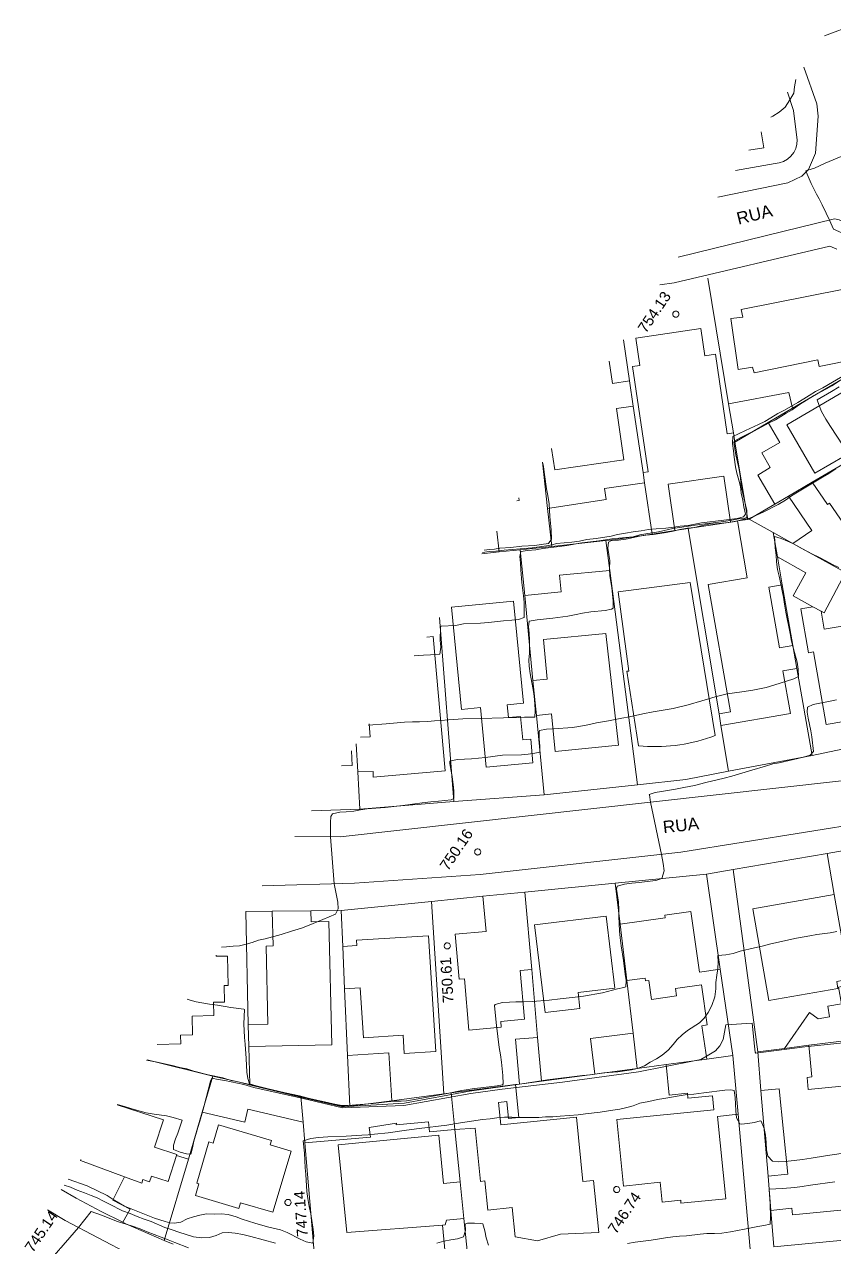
# Model space of a CAD drawing. Header units: metres. Extents: x 325024 to 7190115, y 7391967 to 10157759.
# Drawn here: x 325165.2 to 325297.3, y 7393134.6 to 7393333.3 of the extents above; entities that cross this region are included whole.
import ezdxf
from ezdxf.enums import TextEntityAlignment as Align

# ---------------------------------------------------------------- set-up
doc = ezdxf.new("R2010")
doc.units = ezdxf.units.M
doc.layers.get('0').update_dxf_attribs({"lineweight": 18})
for name, color, linetype, lineweight in [('100_SIST_VIARIO_MEIO_FIO', 1, 'Continuous', 18), ('160_P_SIMP_ASF_TOP', 7, 'Continuous', 18), ('206_MURO_E_MURO_ARRIMO', 7, 'Continuous', 18), ('214_PROJ_BEIRAL_EDIF', 10, 'Continuous', 18), ('600_CURVA_MESTRA', 14, 'Continuous', 18), ('604_CURVA_INTERM', 7, 'Continuous', 18), ('606_PTO_COTADO', 7, 'Continuous', 18), ('608_PTO_COTADO_INTERVIA', 1, 'Continuous', 18)]:
    doc.layers.add(name, color=color, linetype=linetype, lineweight=lineweight)
doc.styles.add('Style-Arial', font='arial.ttf', dxfattribs={"height": 1.75})

# ---------------------------------------------------------------- blocks, each defined once
blk = doc.blocks.new('SP09')
at = {"color": 0, "linetype": 'Continuous'}
blk.add_lwpolyline([(-0.03, -0.51), (-0.14, -0.49), (-0.24, -0.46), (-0.31, -0.42), (-0.35, -0.39), (-0.42, -0.31), (-0.47, -0.24), (-0.51, -0.15), (-0.52, -0.09), (-0.52, 0.03), (-0.51, 0.11), (-0.48, 0.2), (-0.44, 0.27), (-0.4, 0.33), (-0.32, 0.39), (-0.23, 0.44), (-0.15, 0.48), (-0.1, 0.48), (-0.03, 0.48), (0.08, 0.48), (0.19, 0.44), (0.27, 0.4), (0.35, 0.32), (0.41, 0.23), (0.46, 0.11), (0.48, 0.03), (0.48, -0.03), (0.47, -0.08), (0.44, -0.21), (0.38, -0.3), (0.31, -0.38), (0.23, -0.44), (0.1, -0.49), (0.02, -0.51)], close=True, dxfattribs=at)

msp = doc.modelspace()

# ---------------------------------------------------------------- linework, layer by layer
at = {"layer": '100_SIST_VIARIO_MEIO_FIO'}
for points in [[(325278.278, 7393305.074), (325289.728, 7393307.451), (325291.991, 7393308.535), (325293.077, 7393309.587), (325294.234, 7393312.278), (325294.683, 7393318.334), (325294.449, 7393320.322), (325292.332, 7393326.314)], [(325209.297, 7393200.824), (325216.702, 7393200.774), (325298.443, 7393209.884), (325336.871, 7393219.139), (325338.648, 7393220.053), (325340.855, 7393222.353), (325343.488, 7393226.368), (325344.251, 7393230.048), (325343.265, 7393233.042), (325336.788, 7393243.502), (325328.277, 7393255.254), (325318.682, 7393270.322), (325302.994, 7393298.101), (325300.469, 7393300.322), (325298.07, 7393301.379), (325297.342, 7393301.556), (325271.821, 7393295.316)], [(325203.981, 7393192.791), (325219.061, 7393193.226), (325239.529, 7393194.617), (325272.258, 7393198.267), (325302.769, 7393203.146), (325326.737, 7393208.129), (325353.588, 7393215.149), (325358.704, 7393215.09), (325361.333, 7393214.193), (325365.156, 7393211.198), (325373.617, 7393203.061), (325392.737, 7393187.111), (325406.802, 7393176.876), (325424.447, 7393165.503), (325437.468, 7393158.298), (325459.032, 7393147.869), (325459.338, 7393146.828), (325458.563, 7393145.826), (325404.242, 7393140.748), (325268.369, 7393128.025)], [(325182.628, 7393132.562), (325171.865, 7393138.207), (325169.011, 7393139.941)]]:
    msp.add_lwpolyline(points, dxfattribs=at)
at = {"layer": '206_MURO_E_MURO_ARRIMO'}
for p, q in [((325290.632, 7393319.231), (325289.641, 7393322.248)), ((325291.109, 7393315.236), (325290.632, 7393319.231)), ((325291.228, 7393314.466), (325291.109, 7393315.236)), ((325290.671, 7393312.374), (325290.998, 7393313.032)), ((325290.998, 7393313.032), (325291.186, 7393313.739)), ((325291.186, 7393313.739), (325291.228, 7393314.466)), ((325288.296, 7393310.697), (325289.006, 7393310.935)), ((325289.006, 7393310.935), (325289.655, 7393311.305)), ((325289.655, 7393311.305), (325290.217, 7393311.791)), ((325290.217, 7393311.791), (325290.671, 7393312.374)), ((325281.162, 7393309.433), (325287.669, 7393310.604)), ((325287.669, 7393310.604), (325288.296, 7393310.697)), ((325296.585, 7393297.096), (325271.177, 7393291.121)), ((325297.716, 7393296.622), (325296.585, 7393297.096)), ((325271.177, 7393291.121), (325268.829, 7393290.794)), ((325293.68, 7393214.047), (325309.351, 7393217.399)), ((325280.041, 7393211.463), (325293.68, 7393214.047)), ((325265.193, 7393209.28), (325273.092, 7393210.146)), ((325273.092, 7393210.146), (325280.041, 7393211.463)), ((325235.239, 7393206.549), (325249.985, 7393207.614)), ((325249.985, 7393207.614), (325265.193, 7393209.28)), ((325219.901, 7393205.306), (325235.239, 7393206.549)), ((325212.064, 7393205.006), (325219.901, 7393205.306)), ((325296.104, 7393198.073), (325308.942, 7393200.273)), ((325280.785, 7393195.447), (325296.104, 7393198.073)), ((325261.55, 7393193.225), (325276.461, 7393194.706)), ((325276.461, 7393194.706), (325280.785, 7393195.447)), ((325246.838, 7393191.764), (325261.55, 7393193.225)), ((325216.867, 7393188.788), (325231.633, 7393190.254)), ((325231.633, 7393190.254), (325239.991, 7393191.084)), ((325201.304, 7393188.585), (325205.65, 7393188.642)), ((325211.956, 7393188.724), (325216.867, 7393188.788)), ((325173.653, 7393141.862), (325171.207, 7393143.26)), ((325177.761, 7393139.661), (325173.653, 7393141.862)), ((325181.26, 7393137.935), (325177.761, 7393139.661)), ((325189.456, 7393134.343), (325188.039, 7393134.959)), ((325302.291, 7393135.337), (325287.443, 7393133.929))]:
    msp.add_line(p, q, dxfattribs=at)
for points in [[(325280.063, 7393271.381), (325276.675, 7393291.886)], [(325262.913, 7393281.854), (325263.908, 7393275.119)], [(325307.96, 7393280.901), (325290.482, 7393270.662)], [(325264.514, 7393271.016), (325266.116, 7393260.173)], [(325249.688, 7393261.867), (325250.523, 7393254.349)], [(325293.707, 7393258.629), (325289.803, 7393256.342)], [(325273.479, 7393251.063), (325280.372, 7393252.12)], [(325273.479, 7393251.063), (325271.307, 7393250.73)], [(325278.49, 7393220.823), (325273.479, 7393251.063)], [(325242.622, 7393247.245), (325246.07, 7393247.608)], [(325265.193, 7393209.28), (325260.676, 7393244.234)], [(325290.546, 7393231.972), (325288.815, 7393241.871)], [(325246.801, 7393240.14), (325248.157, 7393226.287)], [(325235.239, 7393206.549), (325232.921, 7393236.528)], [(325293.68, 7393214.047), (325291.2, 7393228.232)], [(325248.716, 7393220.581), (325249.985, 7393207.614)], [(325280.041, 7393211.463), (325278.804, 7393218.926)], [(325219.901, 7393205.306), (325219.57, 7393211.368)], [(325296.104, 7393198.073), (325297.282, 7393191.379)], [(325276.461, 7393194.706), (325278.695, 7393179.189)], [(325284.803, 7393165.711), (325280.785, 7393195.447)], [(325261.55, 7393193.225), (325262.352, 7393186.523)], [(325231.633, 7393190.254), (325233.607, 7393158.848)], [(325201.304, 7393188.585), (325201.737, 7393170.127)], [(325216.867, 7393188.788), (325217.13, 7393182.919)], [(325247.943, 7393179.134), (325248.911, 7393168.07)], [(325217.441, 7393175.974), (325217.926, 7393165.141)], [(325263.453, 7393177.323), (325264.48, 7393168.733)], [(325201.821, 7393166.562), (325201.966, 7393160.382)], [(325185.217, 7393164.433), (325195.967, 7393161.769)], [(325249.536, 7393160.927), (325258.248, 7393162.089)], [(325269.861, 7393163.639), (325265.165, 7393163.011)], [(325245.328, 7393160.378), (325245.949, 7393160.459)], [(325285.328, 7393159.382), (325286.489, 7393145.412)], [(325191.96, 7393148.218), (325194.219, 7393155.858)], [(325283.579, 7393133.556), (325281.59, 7393155.532)], [(325237.832, 7393129.139), (325236.877, 7393138.536)], [(325286.95, 7393139.864), (325287.443, 7393133.929)]]:
    msp.add_lwpolyline(points, dxfattribs=at)
at = {"layer": '214_PROJ_BEIRAL_EDIF'}
for points in [[(325283.365, 7393312.762), (325285.79, 7393313.161), (325285.36, 7393315.777)], [(325264.514, 7393271.016), (325263.908, 7393275.119), (325261.132, 7393274.709), (325260.594, 7393278.349)], [(325251.184, 7393264.127), (325251.703, 7393260.61), (325262.981, 7393262.276), (325261.75, 7393270.607), (325264.514, 7393271.016)], [(325245.54, 7393255.598), (325245.875, 7393255.635), (325245.83, 7393256.036)], [(325239.818, 7393246.95), (325242.622, 7393247.245), (325242.248, 7393250.622)], [(325219.318, 7393215.969), (325219.57, 7393211.368), (325222.092, 7393211.422), (325222.112, 7393210.488), (325233.828, 7393211.53), (325231.901, 7393233.448), (325230.83, 7393233.366)], [(325221.449, 7393219.189), (325221.604, 7393217.07), (325220.024, 7393217.036)], [(325218.557, 7393214.818), (325218.678, 7393212.394), (325216.928, 7393212.357)], [(325196.498, 7393181.482), (325196.503, 7393181.299), (325198.341, 7393181.343), (325198.454, 7393176.53), (325197.81, 7393176.515), (325197.872, 7393173.84), (325196.072, 7393173.798), (325196.122, 7393171.636), (325192.578, 7393171.553), (325192.65, 7393168.481), (325190.679, 7393168.434), (325190.713, 7393167.017), (325186.867, 7393166.927)], [(325181.546, 7393145.349), (325184.361, 7393144.304), (325184.549, 7393144.875), (325185.626, 7393144.522), (325185.93, 7393145.448), (325188.646, 7393144.555), (325190.036, 7393148.787), (325190.097, 7393148.972), (325186.424, 7393150.178), (325187.883, 7393154.617), (325180.358, 7393157.089)], [(325174.448, 7393148.158), (325174.396, 7393148.003), (325181.546, 7393145.349)]]:
    msp.add_lwpolyline(points, dxfattribs=at)
for points in [[(325280.431, 7393285.287), (325281.632, 7393277.004), (325283.967, 7393277.363), (325284.211, 7393276.451), (325294.578, 7393278.575), (325294.848, 7393277.502), (325301.043, 7393278.729), (325298.826, 7393290.119), (325282.09, 7393286.763), (325282.379, 7393285.55)], [(325267.595, 7393250.161), (325271.307, 7393250.73), (325270.191, 7393258.281), (325279.264, 7393259.622), (325280.372, 7393252.12), (325281.479, 7393252.289), (325283.176, 7393252.549), (325281.091, 7393265.161), (325280.846, 7393266.646), (325279.814, 7393266.493), (325277.893, 7393279.499), (325276.168, 7393279.244), (325275.512, 7393283.685), (325264.931, 7393282.122), (325265.591, 7393277.659), (325264.39, 7393277.481), (325266.929, 7393260.293), (325266.116, 7393260.173), (325266.358, 7393258.535)], [(325302.196, 7393263.602), (325300.267, 7393262.472), (325299.532, 7393262.042), (325299.011, 7393262.932), (325294.143, 7393260.08), (325289.525, 7393267.963), (325303.492, 7393276.145), (325305.361, 7393272.955), (325306.13, 7393273.405), (325308.592, 7393269.202), (325307.84, 7393268.761), (325308.096, 7393268.323), (325301.644, 7393264.543)], [(325286.516, 7393268.339), (325290.482, 7393270.662), (325289.903, 7393273.265), (325280.063, 7393271.381), (325280.846, 7393266.646), (325281.091, 7393265.161)], [(325286.516, 7393268.339), (325288.408, 7393265.11), (325285.451, 7393263.377), (325286.853, 7393260.985), (325284.805, 7393259.785), (325287.583, 7393255.042), (325283.383, 7393252.581), (325283.176, 7393252.549), (325281.091, 7393265.161)], [(325300.267, 7393262.472), (325299.532, 7393262.042), (325293.707, 7393258.629), (325296.198, 7393254.997), (325296.503, 7393255.206), (325300.579, 7393249.264), (325301.388, 7393249.819), (325305.788, 7393243.404), (325311.225, 7393247.133), (325310.652, 7393247.969), (325315.407, 7393251.231), (325315.509, 7393251.082), (325318.666, 7393253.248), (325317.587, 7393254.822), (325318.382, 7393255.368), (325310.804, 7393266.415), (325301.8, 7393260.238)], [(325267.595, 7393250.161), (325266.358, 7393258.535), (325259.84, 7393257.572), (325260.107, 7393255.765), (325250.523, 7393254.349), (325251.21, 7393248.15), (325260.049, 7393249.081), (325261.637, 7393249.248)], [(325287.583, 7393255.042), (325289.803, 7393256.342), (325293.637, 7393250.753), (325290.545, 7393248.632), (325287.321, 7393250.411), (325283.383, 7393252.581)], [(325281.479, 7393252.289), (325283.099, 7393243.025), (325276.74, 7393241.913), (325280.371, 7393221.152), (325278.49, 7393220.823), (325278.804, 7393218.926), (325290.125, 7393220.905), (325288.913, 7393227.832), (325291.2, 7393228.232), (325290.546, 7393231.972), (325288.329, 7393231.584), (325286.598, 7393241.483), (325288.815, 7393241.871), (325288.018, 7393246.424), (325287.321, 7393250.411), (325283.383, 7393252.581), (325283.176, 7393252.549)], [(325288.018, 7393246.424), (325287.321, 7393250.411), (325290.545, 7393248.632), (325299.1, 7393243.912), (325295.632, 7393237.3), (325295.144, 7393237.567), (325293.804, 7393238.3), (325290.598, 7393240.054), (325292.664, 7393243.836)], [(325260.676, 7393244.234), (325260.049, 7393249.081), (325251.21, 7393248.15), (325246.07, 7393247.608), (325246.801, 7393240.14), (325252.752, 7393240.722), (325252.487, 7393243.432)], [(325262.058, 7393240.743), (325263.777, 7393227.786), (325263.47, 7393227.81), (325265.386, 7393215.641), (325266.1, 7393215.578), (325266.849, 7393215.532), (325267.598, 7393215.507), (325268.348, 7393215.502), (325269.098, 7393215.519), (325269.847, 7393215.556), (325270.594, 7393215.614), (325271.34, 7393215.692), (325272.084, 7393215.791), (325272.824, 7393215.911), (325273.561, 7393216.051), (325274.294, 7393216.211), (325275.021, 7393216.392), (325275.744, 7393216.592), (325276.461, 7393216.813), (325277.171, 7393217.053), (325277.875, 7393217.313), (325273.787, 7393242.244)], [(325234.841, 7393238.24), (325236.473, 7393221.565), (325239.581, 7393221.869), (325240.536, 7393212.117), (325248.156, 7393212.863), (325247.779, 7393216.709), (325246.505, 7393216.584), (325246.129, 7393220.422), (325244.153, 7393220.228), (325243.95, 7393222.3), (325246.595, 7393222.559), (325244.963, 7393239.231)], [(325295.144, 7393237.567), (325293.804, 7393238.3), (325291.833, 7393237.955), (325293.083, 7393230.809), (325293.89, 7393230.951), (325295.968, 7393219.071), (325306.817, 7393220.968), (325304.343, 7393235.113), (325301.656, 7393234.643), (325301.48, 7393235.647), (325295.658, 7393234.629)], [(325248.716, 7393220.581), (325248.157, 7393226.287), (325250.475, 7393226.514), (325249.844, 7393232.963), (325260.061, 7393233.923), (325262.116, 7393215.703), (325251.798, 7393214.693), (325251.197, 7393220.824)], [(325247.943, 7393179.134), (325246.089, 7393178.972), (325246.785, 7393171.016), (325242.891, 7393170.675), (325242.974, 7393169.724), (325237.696, 7393169.262), (325236.963, 7393177.638), (325236.123, 7393177.564), (325235.483, 7393184.888), (325240.495, 7393185.327), (325239.991, 7393191.084), (325246.838, 7393191.764)], [(325299.389, 7393179.405), (325297.282, 7393191.379), (325283.988, 7393189.039), (325286.62, 7393174.079), (325297.883, 7393176.061), (325297.683, 7393177.195), (325298.848, 7393177.4), (325298.522, 7393179.252)], [(325201.821, 7393166.562), (325201.737, 7393170.127), (325204.941, 7393170.202), (325204.642, 7393182.958), (325205.783, 7393182.984), (325205.65, 7393188.642), (325211.956, 7393188.724), (325211.998, 7393186.915), (325214.865, 7393186.983), (325215.336, 7393166.879)], [(325248.41, 7393186.428), (325250.123, 7393172.111), (325255.82, 7393172.793), (325255.509, 7393175.391), (325261.478, 7393176.105), (325260.075, 7393187.824)], [(325278.695, 7393179.189), (325275.31, 7393178.702), (325273.884, 7393188.61), (325269.673, 7393188.004), (325269.733, 7393187.586), (325262.352, 7393186.523), (325263.453, 7393177.323), (325266.433, 7393177.752), (325266.5, 7393177.28), (325267.055, 7393177.36), (325267.503, 7393174.25), (325271.544, 7393174.832), (325271.372, 7393176.031), (325275.612, 7393176.641), (325276.554, 7393170.101), (325275.698, 7393169.978), (325276.484, 7393164.523), (325280.725, 7393165.09)], [(325217.441, 7393175.974), (325217.13, 7393182.919), (325219.412, 7393183.062), (325219.359, 7393183.901), (325231.128, 7393184.641), (325232.315, 7393165.748), (325227.166, 7393165.425), (325226.978, 7393168.419), (325220.495, 7393168.012), (325219.985, 7393176.134)], [(325293.115, 7393166.78), (325289.185, 7393166.275), (325293.257, 7393172.156), (325294.661, 7393171.105), (325296.531, 7393171.434), (325296.227, 7393173.162), (325298.469, 7393173.557), (325297.989, 7393176.283), (325299.88, 7393176.615), (325300.388, 7393173.729), (325301.422, 7393167.85), (325299.401, 7393167.589)], [(325249.536, 7393160.927), (325245.949, 7393160.459), (325245.311, 7393167.755), (325248.911, 7393168.07)], [(325265.165, 7393163.011), (325258.248, 7393162.089), (325257.552, 7393167.904), (325264.48, 7393168.733)], [(325293.115, 7393166.78), (325289.185, 7393166.275), (325284.803, 7393165.711), (325285.328, 7393159.382), (325288.287, 7393159.683), (325289.704, 7393145.738), (325286.489, 7393145.412), (325286.95, 7393139.864), (325290.373, 7393140.212), (325290.485, 7393139.106), (325300.605, 7393140.135), (325298.575, 7393160.119), (325293.05, 7393159.557), (325292.848, 7393161.543), (325293.639, 7393161.624)], [(325218.297, 7393156.85), (325217.926, 7393165.141), (325224.662, 7393165.565), (325225.153, 7393157.744)], [(325281.59, 7393155.532), (325280.725, 7393165.09), (325276.484, 7393164.523), (325269.861, 7393163.639), (325270.367, 7393158.657), (325273.342, 7393158.959), (325273.425, 7393158.146), (325277.404, 7393158.55), (325277.635, 7393156.274), (325261.802, 7393154.665), (325262.903, 7393143.833), (325268.875, 7393144.44), (325269.204, 7393141.195), (325272.24, 7393141.504), (325272.29, 7393141.017), (325279.598, 7393141.76), (325278.233, 7393155.191)], [(325194.219, 7393155.858), (325201.191, 7393154.246), (325201.677, 7393156.351), (325210.676, 7393154.27), (325210.324, 7393158.449), (325201.966, 7393160.382), (325195.967, 7393161.769)], [(325235.402, 7393153.051), (325234.798, 7393159.003), (325245.328, 7393160.378), (325245.872, 7393155.023), (325244.157, 7393154.849), (325243.876, 7393157.611), (325242.541, 7393157.476), (325242.911, 7393153.827), (325255.244, 7393155.08), (325256.31, 7393144.583), (325258.027, 7393144.757), (325258.889, 7393136.271), (325252.64, 7393135.953), (325248.888, 7393134.909), (325245.25, 7393135.548), (325244.765, 7393140.319), (325240.778, 7393139.914), (325240.296, 7393144.656), (325239.586, 7393144.584), (325238.707, 7393153.241)], [(325218.297, 7393156.85), (325225.153, 7393157.744), (325233.607, 7393158.848), (325234.798, 7393159.003), (325235.402, 7393153.051), (325231.275, 7393152.642), (325231.138, 7393154.287), (325225.829, 7393153.831), (325225.895, 7393154.055), (325221.458, 7393153.395), (325221.685, 7393151.778), (325210.961, 7393150.886), (325210.676, 7393154.27), (325210.324, 7393158.449), (325217.622, 7393156.761)], [(325210.961, 7393150.886), (325212.79, 7393129.165), (325213.461, 7393129.056), (325217.395, 7393128.656), (325228.469, 7393128.554), (325234.203, 7393128.912), (325233.382, 7393137.464), (325217.776, 7393136.262), (325216.389, 7393150.532), (325232.807, 7393152.141), (325233.543, 7393144.22), (325236.272, 7393144.496), (325235.402, 7393153.051), (325231.275, 7393152.642), (325231.138, 7393154.287), (325225.829, 7393153.831), (325225.895, 7393154.055), (325221.458, 7393153.395), (325221.685, 7393151.778)], [(325196.899, 7393153.791), (325205.506, 7393151.246), (325205.292, 7393150.523), (325208.701, 7393149.515), (325205.752, 7393139.54), (325200.48, 7393141.099), (325200.21, 7393140.184), (325193.127, 7393142.278), (325193.689, 7393144.179), (325193.318, 7393144.289), (325195.317, 7393151.049), (325196.026, 7393150.839)], [(325233.382, 7393137.464), (325233.842, 7393137.5), (325234.062, 7393138.245), (325236.877, 7393138.536), (325236.272, 7393144.496), (325233.543, 7393144.22), (325232.807, 7393152.141), (325216.389, 7393150.532), (325217.776, 7393136.262)], [(325181.546, 7393145.349), (325184.361, 7393144.304), (325184.549, 7393144.875), (325185.626, 7393144.522), (325185.93, 7393145.448), (325188.646, 7393144.555), (325190.036, 7393148.787), (325191.96, 7393148.218), (325188.039, 7393134.959), (325181.774, 7393137.681), (325181.26, 7393137.935), (325182.442, 7393140.078), (325179.638, 7393141.533)]]:
    msp.add_lwpolyline(points, close=True, dxfattribs=at)
at = {"layer": '600_CURVA_MESTRA'}
for points, elevation in [([(325300.648, 7393333.278), (325295.706, 7393331.412)], 755), ([(325291.007, 7393324.311), (325290.818, 7393323.102), (325290.683, 7393322.068), (325290.059, 7393320.955), (325289.276, 7393319.756), (325288.319, 7393318.979), (325287.276, 7393318.297), (325286.934, 7393318.156)], 755), ([(325249.698, 7393261.882), (325249.865, 7393261.163), (325250.018, 7393259.893), (325250.356, 7393257.554), (325250.555, 7393256.451), (325250.773, 7393255.069), (325250.923, 7393253.021), (325251.027, 7393251.949), (325251.11, 7393250.862), (325251.193, 7393249.318), (325250.703, 7393248.639), (325249.512, 7393248.437), (325248.483, 7393248.306), (325246.358, 7393248.202), (325244.523, 7393247.971), (325242.744, 7393247.852), (325241.865, 7393247.677), (325241.06, 7393247.646), (325240.196, 7393247.522)], 755), ([(325191.76, 7393174.321), (325192.241, 7393174.159), (325193.235, 7393173.885), (325195.391, 7393173.501), (325196.721, 7393173.308), (325198.857, 7393172.949), (325201.03, 7393172.686), (325201.117, 7393172.64), (325200.991, 7393170.276), (325201.124, 7393168.04), (325201.237, 7393166.983), (325201.399, 7393164.628), (325201.497, 7393162.41), (325201.637, 7393161.345), (325201.941, 7393160.498), (325203.003, 7393160.166), (325204.128, 7393159.897), (325205.364, 7393159.566), (325206.579, 7393159.315), (325207.729, 7393159.031), (325210.055, 7393158.513), (325212.272, 7393157.963), (325213.667, 7393157.672), (325214.842, 7393157.398), (325215.826, 7393157.206), (325216.967, 7393156.938), (325217.998, 7393156.977), (325219.29, 7393157.053), (325222.081, 7393157.311), (325224.404, 7393157.554), (325225.596, 7393157.647), (325226.64, 7393157.658), (325227.542, 7393157.75), (325229.42, 7393158.049), (325234.139, 7393158.922), (325236.564, 7393159.413), (325237.592, 7393159.588), (325238.591, 7393159.708), (325239.644, 7393159.861), (325242.339, 7393160.179), (325243.182, 7393160.333), (325243.29, 7393160.521), (325243.247, 7393161.867), (325243.007, 7393164.052), (325242.869, 7393165.215), (325242.659, 7393166.435), (325242.18, 7393169.989), (325241.985, 7393172.127), (325241.906, 7393173.274), (325242.002, 7393173.455), (325243.168, 7393173.736), (325244.313, 7393173.822), (325245.372, 7393173.858), (325246.601, 7393173.858), (325248.045, 7393173.944), (325250.798, 7393174.158), (325252.612, 7393174.341), (325255.048, 7393174.62), (325256.369, 7393174.811), (325259.466, 7393175.356), (325261.959, 7393175.985), (325262.953, 7393176.179), (325263.321, 7393176.301), (325263.326, 7393177.333), (325263.205, 7393178.393), (325262.901, 7393180.636), (325262.519, 7393183.012), (325262.375, 7393184.319), (325262.288, 7393185.43), (325262.18, 7393187.803), (325262.165, 7393188.934), (325262.082, 7393190.098), (325261.794, 7393192.245), (325261.868, 7393192.757), (325263.083, 7393193.084), (325264.272, 7393193.201), (325265.461, 7393193.343), (325266.765, 7393193.466), (325268.177, 7393193.649), (325269.148, 7393193.998), (325269.532, 7393195.257), (325269.381, 7393196.406), (325269.112, 7393197.916), (325267.293, 7393206.412), (325267.13, 7393207.64), (325267.12, 7393207.701), (325268.085, 7393208.003), (325269.091, 7393208.189), (325270.398, 7393208.38), (325271.416, 7393208.548), (325272.734, 7393208.799), (325274.517, 7393209.17), (325276.339, 7393209.656), (325279.313, 7393210.331), (325280.588, 7393210.678), (325283.82, 7393211.624), (325286.068, 7393212.313), (325287.279, 7393212.669), (325288.29, 7393212.869), (325292.289, 7393213.766), (325293.354, 7393214.1), (325293.9, 7393214.703), (325293.634, 7393217.067), (325293.471, 7393218.078), (325293.043, 7393220.13), (325292.855, 7393221.133), (325292.907, 7393221.912), (325293.83, 7393222.333), (325296.34, 7393222.875), (325297.655, 7393223.117)], 750), ([(325191.958, 7393133.767), (325189.779, 7393134.599), (325188.666, 7393135.063), (325185.254, 7393136.374), (325184.11, 7393136.832), (325182.825, 7393137.273), (325180.413, 7393138.058), (325177.795, 7393139.061), (325176.122, 7393139.701), (325174.057, 7393137.058), (325172.623, 7393135.411), (325169.365, 7393131.702)], 745)]:
    msp.add_lwpolyline(points, dxfattribs=dict(at, elevation=elevation))
at = {"layer": '604_CURVA_INTERM', "flags": 128}
for points, elevation in [([(325298.525, 7393299.282), (325297.141, 7393299.853), (325296.509, 7393301.353), (325295.981, 7393302.512), (325295.315, 7393303.831), (325294.808, 7393304.827), (325294.411, 7393305.59), (325294.021, 7393306.328), (325293.511, 7393307.316), (325293.166, 7393308.113), (325292.721, 7393309.242), (325292.661, 7393309.39), (325292.976, 7393309.489), (325294.055, 7393309.831), (325295.785, 7393310.623), (325298.417, 7393311.746)], 754), ([(325228.798, 7393230.296), (325230.303, 7393230.395), (325231.465, 7393230.462), (325232.991, 7393230.59), (325233.137, 7393231.713), (325233.039, 7393232.798), (325233.049, 7393234.909), (325233.175, 7393235.116), (325235.532, 7393235.257), (325236.843, 7393235.504), (325239.622, 7393235.64), (325240.925, 7393235.743), (325243.326, 7393236.002), (325244.683, 7393236.119), (325245.786, 7393236.245), (325246.704, 7393236.553), (325246.712, 7393238.98), (325246.589, 7393240.104), (325246.324, 7393242.234), (325246.185, 7393244.325), (325246.138, 7393245.412), (325246.015, 7393246.508), (325246.195, 7393247.332), (325247.272, 7393247.486), (325248.639, 7393247.583), (325249.77, 7393247.79), (325251.048, 7393247.964), (325252.48, 7393248.136), (325253.672, 7393248.314), (325256.126, 7393248.721), (325258.877, 7393249.042), (325261.026, 7393249.364), (325262.176, 7393249.491), (325263.304, 7393249.58), (325264.492, 7393249.717), (325265.563, 7393250.006), (325266.578, 7393250.211), (325267.578, 7393250.349), (325268.6, 7393250.543), (325270.964, 7393251.073), (325273.139, 7393251.412), (325275.357, 7393251.731), (325276.694, 7393251.857), (325279.253, 7393252.192), (325280.56, 7393252.447), (325281.659, 7393252.637), (325282.684, 7393252.773), (325283.011, 7393252.86), (325283.016, 7393253.975), (325282.386, 7393256.755), (325282.111, 7393257.937), (325281.999, 7393259.318), (325281.75, 7393260.657), (325281.244, 7393263.095), (325281.059, 7393264.106), (325280.902, 7393265.157), (325281.075, 7393265.371), (325282.047, 7393265.911), (325283.361, 7393266.574), (325284.269, 7393267.003), (325286.534, 7393268.217), (325287.677, 7393268.803), (325288.593, 7393269.321), (325289.452, 7393269.859), (325290.397, 7393270.418), (325291.621, 7393271.267), (325293.902, 7393272.716), (325295.116, 7393273.345), (325296.022, 7393273.837), (325296.883, 7393274.352), (325298.116, 7393275.123)], 753), ([(325239.934, 7393247.125), (325241, 7393247.287), (325242.082, 7393247.34), (325243.453, 7393247.511), (325244.836, 7393247.622), (325246.058, 7393247.767), (325247.996, 7393247.924), (325250.341, 7393248.221), (325251.304, 7393248.407), (325251.984, 7393248.599), (325254.472, 7393248.834), (325255.716, 7393249.011), (325256.934, 7393249.25), (325258.47, 7393249.434), (325260.881, 7393249.835), (325261.952, 7393250.064), (325263.232, 7393250.314), (325264.478, 7393250.514), (325265.79, 7393250.684), (325266.979, 7393250.877), (325268.264, 7393251.03), (325269.837, 7393251.102), (325271.125, 7393251.292), (325272.182, 7393251.426), (325273.467, 7393251.559), (325275.639, 7393251.96), (325279.251, 7393252.394), (325281.436, 7393252.717), (325282.458, 7393252.982), (325282.834, 7393253.411), (325282.56, 7393254.593), (325282.395, 7393255.705), (325282.084, 7393256.837), (325281.983, 7393257.928), (325281.72, 7393258.943), (325281.384, 7393260.088), (325281.172, 7393261.112), (325280.988, 7393262.694), (325280.843, 7393263.75), (325280.707, 7393264.943), (325280.753, 7393266.056), (325281.651, 7393266.514), (325282.827, 7393267.028), (325284.904, 7393268.015), (325285.961, 7393268.508), (325286.943, 7393269.119), (325288.108, 7393269.791), (325289.176, 7393270.351), (325291.34, 7393271.602), (325292.316, 7393272.19), (325293.218, 7393272.775), (325294.247, 7393273.392), (325295.408, 7393274.029), (325299.217, 7393276.228)], 754), ([(325298.757, 7393264.533), (325296.651, 7393267.701), (325295.913, 7393268.881), (325295.219, 7393270.127), (325294.799, 7393271.126), (325294.476, 7393272.022), (325296.854, 7393273.424), (325298.089, 7393274.179)], 752), ([(325221.331, 7393219.011), (325224.198, 7393219.228), (325227.205, 7393219.501), (325228.484, 7393219.535), (325229.657, 7393219.531), (325231.033, 7393219.594), (325232.121, 7393219.688), (325233.145, 7393219.738), (325234.38, 7393219.865), (325236.692, 7393220.046), (325239.604, 7393220.079), (325243.355, 7393220.167), (325245.714, 7393220.251), (325246.774, 7393220.291), (325248.44, 7393220.294), (325248.494, 7393221.385), (325248.458, 7393222.453), (325248.348, 7393223.708), (325248.181, 7393224.802), (325247.952, 7393225.945), (325247.7, 7393227.407), (325247.517, 7393228.591), (325247.505, 7393229.597), (325247.563, 7393230.725), (325247.607, 7393232.829), (325247.553, 7393234.002), (325247.431, 7393235.034), (325247.519, 7393235.966), (325248.857, 7393236.164), (325251.419, 7393236.439), (325253.839, 7393236.739), (325255.203, 7393237.018), (325256.215, 7393237.243), (325257.583, 7393237.469), (325259.929, 7393237.677), (325260.955, 7393237.899), (325261.241, 7393238.083), (325261.241, 7393239.212), (325261.134, 7393240.301), (325261.004, 7393241.362), (325260.697, 7393243.376), (325260.62, 7393244.415), (325260.664, 7393245.825), (325260.539, 7393246.84), (325260.385, 7393247.83), (325260.463, 7393248.855), (325260.834, 7393249.051), (325262.093, 7393249.179), (325263.322, 7393249.347), (325265.548, 7393249.786), (325266.572, 7393249.965), (325267.767, 7393250.095), (325268.822, 7393250.24), (325269.864, 7393250.407), (325271.038, 7393250.626), (325272.101, 7393250.886), (325273.331, 7393251.108), (325274.483, 7393251.229), (325275.721, 7393251.526), (325276.848, 7393251.744), (325277.941, 7393251.813), (325280.095, 7393252.058), (325281.151, 7393252.215), (325282.354, 7393252.527), (325283.493, 7393252.752), (325285.813, 7393253.796), (325288.131, 7393254.95), (325289.316, 7393255.668), (325290.301, 7393256.366), (325291.316, 7393257.012), (325292.403, 7393257.634), (325294.282, 7393258.78), (325295.391, 7393259.426), (325296.407, 7393260.051), (325297.54, 7393260.78)], 752), ([(325298.025, 7393244.689), (325296.995, 7393245.213), (325295.891, 7393245.806), (325294.769, 7393246.386), (325293.734, 7393246.861), (325291.757, 7393247.899), (325290.614, 7393248.555), (325289.679, 7393249.018), (325288.65, 7393249.423), (325287.547, 7393249.77), (325287.567, 7393248.92), (325287.656, 7393247.907), (325287.807, 7393246.726), (325287.88, 7393245.65), (325288.045, 7393244.394), (325288.273, 7393243.302), (325288.563, 7393242.054), (325288.772, 7393240.917), (325289.031, 7393239.851), (325289.181, 7393238.735), (325289.385, 7393237.4), (325290.094, 7393233.923), (325290.327, 7393232.668), (325290.633, 7393231.429), (325291.221, 7393229.25), (325291.424, 7393228.107), (325291.466, 7393226.944), (325290.696, 7393226.553), (325287.429, 7393225.524), (325286.17, 7393225.127), (325283.981, 7393224.691), (325282.193, 7393224.411), (325279.805, 7393224.086), (325277.837, 7393223.616), (325276.76, 7393223.295), (325275.692, 7393222.942), (325273.481, 7393222.295), (325271.037, 7393221.705), (325269.707, 7393221.505), (325267.779, 7393221.185), (325266.053, 7393220.855), (325263.89, 7393220.36), (325262.664, 7393220.11), (325260.461, 7393219.721), (325258.488, 7393219.344), (325257.105, 7393219.024), (325255.627, 7393218.762), (325254.598, 7393218.629), (325251.49, 7393218.374), (325250.369, 7393218.338), (325249.23, 7393218.1), (325249.186, 7393217.854), (325249.189, 7393216.737), (325249.26, 7393215.577), (325249.273, 7393214.576), (325248.467, 7393214.409), (325247.36, 7393214.263), (325246.27, 7393214.164), (325243.158, 7393214.069), (325240.403, 7393213.727), (325238.129, 7393213.499), (325236.989, 7393213.455), (325235.814, 7393213.368), (325234.599, 7393213.141), (325234.614, 7393212.771), (325234.744, 7393211.745), (325234.955, 7393210.628), (325235.144, 7393209.308), (325235.272, 7393208.272), (325235.274, 7393207.054), (325234.801, 7393206.812), (325233.77, 7393206.695), (325232.722, 7393206.621), (325231.471, 7393206.477), (325230.078, 7393206.347), (325226.93, 7393205.912), (325224.028, 7393205.588), (325222.503, 7393205.437), (325221.102, 7393205.362), (325220.014, 7393205.193), (325218.942, 7393204.971), (325217.698, 7393204.863), (325216.633, 7393204.825), (325215.486, 7393204.529), (325215.21, 7393204.09), (325215.136, 7393203.088), (325215.114, 7393202.032), (325215.149, 7393200.785), (325215.73, 7393193.13), (325216.053, 7393191.469), (325216.308, 7393190.123), (325216.392, 7393189.029), (325215.968, 7393188.154), (325213.911, 7393187.269), (325211.655, 7393186.357), (325210.384, 7393185.895), (325208.75, 7393185.388), (325207.115, 7393184.836), (325204.478, 7393184.164), (325203.42, 7393183.936), (325202.356, 7393183.528), (325201.387, 7393183.268), (325200.275, 7393183.028), (325199.256, 7393182.927), (325198.193, 7393182.859), (325197.362, 7393182.787)], 751), ([(325185.149, 7393164.33), (325186.853, 7393164.009), (325189.329, 7393163.479), (325190.544, 7393163.171), (325191.715, 7393162.916), (325192.841, 7393162.578), (325195.191, 7393161.937), (325197.574, 7393161.467), (325198.925, 7393161.055), (325200.103, 7393160.81), (325202.38, 7393160.197), (325209.854, 7393158.404), (325217.136, 7393156.732), (325227.184, 7393157.322), (325237.813, 7393159.278), (325246.355, 7393160.499), (325250.544, 7393161.123), (325256.254, 7393161.828), (325257.484, 7393161.963), (325258.637, 7393162.15), (325259.707, 7393162.282), (325261.983, 7393162.454), (325264.195, 7393162.79), (325265.198, 7393162.997), (325266.349, 7393163.417), (325267.257, 7393164.055), (325268.283, 7393164.594), (325269.211, 7393165.149), (325270.173, 7393165.989), (325271.007, 7393166.934), (325271.658, 7393167.724), (325272.494, 7393168.497), (325273.333, 7393169.215), (325275.331, 7393170.439), (325276.053, 7393171.213), (325276.711, 7393172.141), (325277.311, 7393173.253), (325277.792, 7393174.7), (325277.997, 7393175.979), (325277.999, 7393176.998), (325278.113, 7393178.2), (325278.3, 7393179.231), (325278.368, 7393180.388), (325278.311, 7393181.43), (325279.579, 7393181.536), (325280.792, 7393181.772), (325281.914, 7393182.116), (325284.285, 7393182.663), (325285.501, 7393182.922), (325286.721, 7393183.276), (325287.927, 7393183.568), (325291.128, 7393184.244), (325293.315, 7393184.628), (325294.465, 7393184.85), (325296.595, 7393185.099), (325297.725, 7393185.327)], 749), ([(325303.461, 7393167.654), (325292.499, 7393166.513), (325284.516, 7393165.518), (325284.376, 7393165.687), (325284.251, 7393166.614), (325283.894, 7393170.373), (325279.604, 7393170.134), (325279.182, 7393167.733), (325278.607, 7393166.682), (325277.901, 7393165.878), (325276.579, 7393165.05), (325275.547, 7393164.455), (325274.177, 7393164.202), (325265.335, 7393162.451), (325252.952, 7393160.76), (325243.129, 7393159.622), (325238.018, 7393158.937), (325227.085, 7393156.981), (325217.08, 7393156.557), (325210.657, 7393158.082), (325202.649, 7393159.89), (325201.024, 7393160.363), (325197.886, 7393161.017), (325196.844, 7393161.223), (325195.794, 7393161.408), (325195.574, 7393160.957), (325194.462, 7393156.733), (325194.168, 7393155.533), (325193.808, 7393154.402), (325193.512, 7393153.353), (325193.164, 7393152.22), (325192.87, 7393151.163), (325192.614, 7393150.036), (325192.353, 7393149.023), (325191.68, 7393149.074), (325190.633, 7393149.331), (325189.55, 7393149.763), (325189.509, 7393150.482), (325189.841, 7393151.5), (325190.225, 7393152.436), (325190.948, 7393154.581), (325189.484, 7393154.978), (325188.377, 7393155.269), (325186.358, 7393155.534), (325185.099, 7393155.753), (325182.728, 7393156.429), (325181.552, 7393156.795), (325180.388, 7393157.135)], 748), ([(325298.427, 7393149.144), (325295.853, 7393148.766), (325293.513, 7393148.38), (325292.127, 7393148.177), (325290.756, 7393148.002), (325289.264, 7393147.846), (325288.265, 7393147.76), (325287.212, 7393147.857), (325286.442, 7393148.711), (325286.246, 7393149.742), (325286.177, 7393150.909), (325286.062, 7393152.128), (325285.844, 7393153.185), (325285.354, 7393154.429), (325285.255, 7393154.478), (325284.23, 7393154.172), (325283.165, 7393154.005), (325282.112, 7393153.939), (325281.902, 7393153.962), (325281.367, 7393154.939), (325281.22, 7393156.105), (325281.134, 7393158.279), (325280.981, 7393159.435), (325280.42, 7393159.537), (325279.415, 7393159.445), (325276.018, 7393159.004), (325274.359, 7393158.825), (325273.293, 7393158.738), (325272.292, 7393158.607), (325269.474, 7393158.103), (325268.478, 7393157.948), (325267.05, 7393157.616), (325265.588, 7393157.366), (325264.5, 7393156.931), (325263.442, 7393156.613), (325262.327, 7393156.367), (325261.171, 7393156.174), (325259.086, 7393155.868), (325256.73, 7393155.591), (325255.518, 7393155.465), (325252.577, 7393155.241), (325251.386, 7393155.13), (325250.219, 7393155.091), (325249.104, 7393155.032), (325245.744, 7393155.022), (325244.709, 7393155.042), (325243.517, 7393155.043), (325242.261, 7393154.947), (325241.15, 7393154.809), (325239.935, 7393154.684), (325236.334, 7393154.148), (325234.118, 7393153.778), (325229.571, 7393153.209), (325228.327, 7393153.054), (325227.145, 7393152.862), (325224.546, 7393152.506), (325222.333, 7393152.267), (325221.253, 7393152.195), (325220.246, 7393152.103), (325217.666, 7393151.954), (325214.683, 7393151.85), (325213.194, 7393151.764), (325211.928, 7393151.587), (325210.654, 7393151.213), (325210.871, 7393149.184), (325211.029, 7393146.782), (325211.133, 7393145.696), (325211.291, 7393142.921), (325211.442, 7393141.805), (325211.649, 7393140.495), (325211.909, 7393139.293), (325212.29, 7393136.72), (325212.419, 7393135.689), (325212.25, 7393134.533), (325211.156, 7393134.704), (325210.176, 7393135.166), (325208.047, 7393136.226), (325206.967, 7393136.685), (325204.861, 7393137.198), (325202.82, 7393137.769), (325200.736, 7393138.441), (325199.733, 7393138.8), (325198.445, 7393139.189), (325197.299, 7393139.271), (325196.168, 7393139.258), (325194.926, 7393139.295), (325193.831, 7393139.082), (325192.821, 7393138.831), (325191.784, 7393138.5), (325190.749, 7393137.917), (325189.68, 7393137.749), (325188.93, 7393137.845), (325188.169, 7393138.039), (325186.412, 7393138.58), (325181.549, 7393140.53), (325179.702, 7393141.635), (325178.733, 7393142.303), (325175.44, 7393143.882), (325172.337, 7393144.968)], 747), ([(325206.145, 7393134.495), (325202.145, 7393135.571), (325200.846, 7393135.917), (325199.591, 7393136.15), (325198.507, 7393136.252), (325197.49, 7393136.214), (325196.466, 7393135.781), (325195.423, 7393135.451), (325194.152, 7393135.373), (325192.774, 7393135.529), (325190.39, 7393136.304), (325189.338, 7393136.691), (325188.131, 7393137.081), (325185.911, 7393138.053), (325184.742, 7393138.433), (325183.594, 7393138.838), (325182.483, 7393139.327), (325181.218, 7393139.81), (325179.115, 7393140.844), (325178.146, 7393141.371), (325177.067, 7393141.884), (325176.089, 7393142.302), (325175.01, 7393142.731), (325173.844, 7393143.17), (325172.746, 7393143.619), (325171.683, 7393143.979)], 746), ([(325297.358, 7393144.534), (325293.435, 7393143.974), (325292.055, 7393143.779), (325290.858, 7393143.585), (325288.841, 7393143.416), (325287.755, 7393143.397), (325286.715, 7393143.31), (325286.695, 7393143.221), (325286.852, 7393140.952), (325286.869, 7393138.73), (325286.849, 7393137.635), (325285.807, 7393137.397), (325284.808, 7393137.251), (325282.647, 7393136.777), (325280.355, 7393136.38), (325278.959, 7393136.154), (325277.757, 7393136.099), (325276.488, 7393136.083), (325275.433, 7393135.99), (325273.163, 7393135.712), (325272.028, 7393135.638), (325270.982, 7393135.536), (325269.758, 7393135.377), (325268.459, 7393135.168), (325267.4, 7393135.018), (325264.836, 7393134.686), (325263.542, 7393134.451)], 746), ([(325240.884, 7393134.166), (325240.512, 7393135.389), (325240.303, 7393136.508), (325239.978, 7393137.676), (325239.653, 7393137.744), (325238.625, 7393137.749), (325237.484, 7393137.79), (325237.119, 7393137.62), (325237.142, 7393136.557), (325236.804, 7393135.53), (325235.843, 7393135.231), (325234.749, 7393135.047), (325233.604, 7393134.818), (325232.497, 7393134.504)], 746)]:
    msp.add_lwpolyline(points, dxfattribs=dict(at, elevation=elevation))

# ---------------------------------------------------------------- block references
at = {"layer": '606_PTO_COTADO', "rotation": 55.83005668387076}
for p in [(325271.452, 7393286.039, 754.13), (325239.146, 7393198.337, 750.165), (325234.185, 7393183.016, 750.615), (325261.812, 7393143.279, 746.74), (325208.207, 7393141.172, 747.14)]:
    msp.add_blockref('SP09', p, dxfattribs=at)

# ---------------------------------------------------------------- texts
at = {"layer": '160_P_SIMP_ASF_TOP', "style": 'Style-Arial'}
for rotation, p in [(13.73988, (325281.408, 7393301.571)), (6.35867, (325269.341, 7393202.347))]:
    msp.add_text('RUA', height=2, rotation=rotation, dxfattribs=at).set_placement(p, align=Align.MIDDLE_LEFT)
at = {"layer": '606_PTO_COTADO', "style": 'Style-Arial'}
for s, rotation, p in [('754.13', 55.83006, (325267.938, 7393286.365, 754.13)), ('750.16', 55.83006, (325235.652, 7393198.694, 750.165)), ('750.61', 93.46497, (325234.12, 7393177.408, 750.615)), ('747.14', 94.10745, (325210.299, 7393139.293, 747.14)), ('746.74', 55.83006, (325263.06, 7393139.461, 746.74))]:
    msp.add_text(s, height=1.75, rotation=rotation, dxfattribs=at).set_placement(p, align=Align.MIDDLE_CENTER)
at = {"layer": '608_PTO_COTADO_INTERVIA', "style": 'Style-Arial'}
msp.add_text('745.14', height=1.75, rotation=55.83006, dxfattribs=at).set_placement((325167.969, 7393136.433, 745.14), align=Align.MIDDLE_CENTER)

doc.saveas('drawing.dxf')
